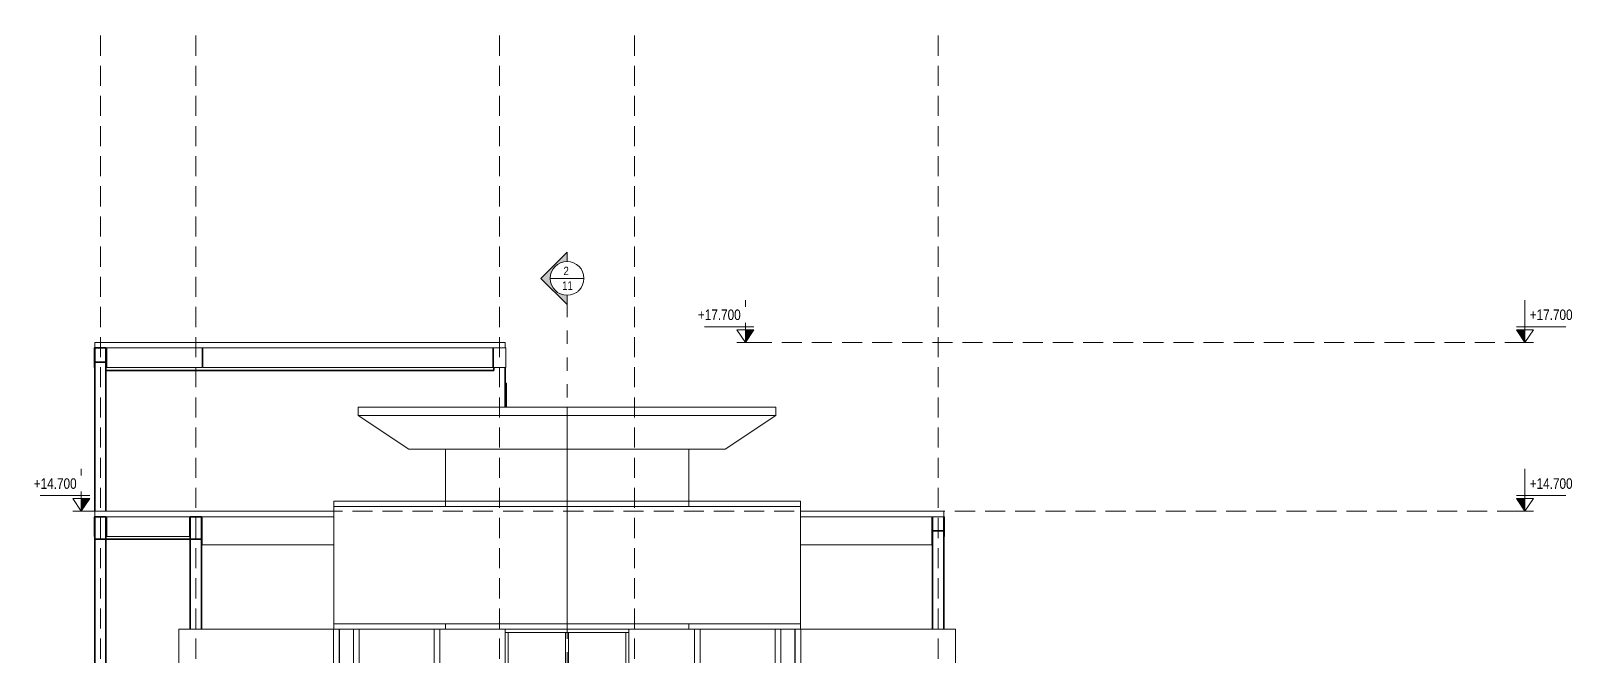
# Model space of a CAD drawing. Header units: millimetres. Extents: x -16132 to 11483, y -4520 to 23231.
# Drawn here: x -16132 to 11483, y 12128 to 23231 of the extents above; entities that cross this region are included whole.
import ezdxf

# ---------------------------------------------------------------- set-up
doc = ezdxf.new("R2010")
doc.units = ezdxf.units.MM
for name, pattern in [('Abgebrochen', [535.78125, 357.1875, -178.59375]), ('Aligning Line', [476.25, 238.125, -238.125]), ('Hidden', [535.78125, 357.1875, -178.59375])]:
    doc.linetypes.add(name, pattern=pattern)
for name, color, linetype, lineweight in [('A-DOOR', 7, 'Continuous', 25), ('A-DOOR-FRAM', 7, 'Continuous', 18), ('A-FLOR-LEVL', 7, 'Continuous', 9), ('A-GENM', 7, 'Continuous', 18), ('A-WALL', 7, 'Continuous', 35), ('G-ANNO-SYMB', 7, 'Abgebrochen', 9), ('S-BEAM', 7, 'Continuous', 18), ('S-COLS', 7, 'Continuous', 35), ('S-FNDN', 7, 'Continuous', 18), ('S-GRID', 7, 'Continuous', 9)]:
    doc.layers.add(name, color=color, linetype=linetype, lineweight=lineweight)
doc.layers.add('G-IMPT', color=7, linetype='Continuous', lineweight=18, true_color=0xffffff)
doc.styles.add('Arial', font='arial.ttf', dxfattribs={"width": 0.8, "height": 187.5})
doc.styles.add('Arial_2', font='arial.ttf', dxfattribs={"width": 0.8, "height": 150})

# ---------------------------------------------------------------- blocks, each defined once
blk = doc.blocks.new('Cua_Chong_Chay_D7_1Canh - D7_1200x2200-2407363-MẶT ĐỨNG KIẾN TRÚC TRỤC A-E')
at = {"layer": 'A-DOOR-FRAM'}
for p, q in [((-7700, 16975), (-7675, 16975)), ((-7675, 16975), (-7675, 16550))]:
    blk.add_line(p, q, dxfattribs=at)
blk = doc.blocks.new('Window_K2_Stack - Sync_3dsMax_To_Revit-2428540-MẶT ĐỨNG KIẾN TRÚC TRỤC A-E')
at = {"layer": 'G-IMPT'}
for p, q in [((-10315, 16550), (-10315, 16400)), ((-6600, 16550), (-10315, 16550)), ((-10315, 16400), (-9415, 15800)), ((-10315, 16400), (-6600, 16400)), ((-6600, 16550), (-2886, 16550)), ((-6600, 16400), (-2886, 16400)), ((-3786, 15800), (-2886, 16400)), ((-2886, 16400), (-2886, 16550)), ((-9415, 15800), (-6600, 15800)), ((-8765, 15800), (-8765, 14780)), ((-3786, 15800), (-6600, 15800)), ((-6600, 15800), (-6600, 14780)), ((-6600, 15800), (-6600, 14780)), ((-4436, 15800), (-4436, 14780)), ((-8765, 14880), (-10750, 14880)), ((-10750, 14880), (-10750, 14780)), ((-10750, 14880), (-10750, 14780)), ((-10750, 14880), (-6600, 14880)), ((-10750, 14780), (-10750, 12700)), ((-10750, 14780), (-6600, 14780)), ((-10750, 14780), (-6600, 14780)), ((-6600, 14880), (-6600, 14780)), ((-6600, 14880), (-6600, 14780)), ((-2450, 14880), (-6600, 14880)), ((-6600, 14780), (-2450, 14780)), ((-6600, 14780), (-6600, 14780)), ((-6600, 14780), (-2450, 14780)), ((-2450, 14880), (-4436, 14880)), ((-2450, 14780), (-2450, 14880)), ((-2450, 14780), (-2450, 14880)), ((-2450, 14780), (-2450, 12700)), ((-10750, 12700), (-6600, 12700)), ((-10750, 12700), (-10750, 12600)), ((-10750, 12700), (-10750, 12600)), ((-10750, 12700), (-6600, 12700)), ((-10750, 12600), (-6600, 12600)), ((-10650, 12600), (-10650, 3900)), ((-10400, 12600), (-10650, 12600)), ((-10400, 3900), (-10400, 12600)), ((-10400, 12600), (-10300, 12600)), ((-10400, 12600), (-10400, 3900)), ((-10300, 3900), (-10300, 12600)), ((-10300, 12600), (-8965, 12600)), ((-8965, 12600), (-8865, 12600)), ((-8965, 12600), (-8865, 12600)), ((-8865, 12600), (-8965, 12600)), ((-8965, 12600), (-8965, 11100)), ((-8965, 12600), (-8965, 11100)), ((-8765, 12600), (-8865, 12600)), ((-8865, 12600), (-8865, 11100)), ((-8865, 12600), (-8865, 11100)), ((-8865, 12600), (-8765, 12600)), ((-8865, 11100), (-8865, 12600)), ((-8765, 12600), (-8865, 12600)), ((-8865, 11100), (-8865, 12600)), ((-8765, 12700), (-8765, 12600)), ((-8765, 12600), (-6600, 12600)), ((-7700, 12600), (-7700, 12546)), ((-7700, 12600), (-7700, 12546)), ((-7700, 11100), (-7700, 12600)), ((-6600, 12546), (-7700, 12546)), ((-7700, 12546), (-7700, 11100)), ((-6600, 12546), (-7700, 12546)), ((-7700, 11100), (-7700, 12546)), ((-7700, 12546), (-6600, 12546)), ((-7700, 12546), (-7700, 11100)), ((-7700, 12546), (-7646, 12546)), ((-7646, 12546), (-7646, 11100)), ((-6627, 12546), (-6600, 12546)), ((-6627, 12546), (-6627, 11100)), ((-2450, 12700), (-6600, 12700)), ((-6600, 12700), (-6600, 12600)), ((-6600, 12700), (-6600, 12600)), ((-6600, 12700), (-6600, 12600)), ((-6600, 12700), (-6600, 12600)), ((-2450, 12700), (-6600, 12700)), ((-6600, 12600), (-4436, 12600)), ((-6600, 12546), (-6600, 12600)), ((-6600, 12600), (-6600, 12546)), ((-6600, 12600), (-2450, 12600)), ((-6600, 12546), (-6600, 12600)), ((-6600, 12600), (-6600, 12546)), ((-6600, 12546), (-6573, 12546)), ((-5500, 12546), (-6600, 12546)), ((-5500, 12546), (-6600, 12546)), ((-5500, 12546), (-6600, 12546)), ((-6573, 12546), (-6573, 11100)), ((-5554, 11100), (-5554, 12546)), ((-5554, 12546), (-5500, 12546)), ((-5500, 12600), (-5500, 11100)), ((-5500, 12600), (-5500, 12546)), ((-5500, 12546), (-5500, 12600)), ((-5500, 11100), (-5500, 12546)), ((-5500, 12546), (-5500, 11100)), ((-5500, 11100), (-5500, 12546)), ((-4436, 12700), (-4436, 12600)), ((-4336, 12600), (-4436, 12600)), ((-4436, 12600), (-4336, 12600)), ((-4336, 12600), (-4436, 12600)), ((-4336, 11100), (-4336, 12600)), ((-4336, 11100), (-4336, 12600)), ((-4236, 12600), (-4336, 12600)), ((-4236, 12600), (-4336, 12600)), ((-4336, 12600), (-4236, 12600)), ((-4336, 12600), (-4336, 11100)), ((-4336, 11100), (-4336, 12600)), ((-2900, 12600), (-4236, 12600)), ((-4236, 11100), (-4236, 12600)), ((-4236, 11100), (-4236, 12600)), ((-2900, 12600), (-2800, 12600)), ((-2900, 12600), (-2900, 3900)), ((-2800, 12600), (-2800, 3900)), ((-2550, 12600), (-2800, 12600)), ((-2550, 12600), (-2550, 3900)), ((-2450, 12600), (-2450, 12700)), ((-2450, 12700), (-2450, 12600))]:
    blk.add_line(p, q, dxfattribs=at)
at = {"layer": 'G-IMPT', "flags": 128}
for points in [[(-6600, 16550), (-6600, 16512), (-6600, 16475), (-6600, 16437), (-6600, 16400)], [(-6600, 16400), (-6600, 16437), (-6600, 16475), (-6600, 16512), (-6600, 16550)], [(-6600, 16400), (-6600, 16250), (-6600, 16100), (-6600, 15950), (-6600, 15800)], [(-6600, 15800), (-6600, 15950), (-6600, 16100), (-6600, 16250), (-6600, 16400)], [(-6600, 14780), (-6600, 14260), (-6600, 13740), (-6600, 13220), (-6600, 12700)], [(-6600, 12700), (-6600, 13220), (-6600, 13740), (-6600, 14260), (-6600, 14780)]]:
    blk.add_lwpolyline(points, dxfattribs=at)
blk = doc.blocks.new('Window_K2_Stack - Window_K2_Stack-2377845-MẶT ĐỨNG KIẾN TRÚC TRỤC A-E')
blk.add_blockref('Window_K2_Stack - Sync_3dsMax_To_Revit-2428540-MẶT ĐỨNG KIẾN TRÚC TRỤC A-E', (0, 0))
blk = doc.blocks.new('M_Concrete-Rectangular-Column - COT200X200-2391835-MẶT ĐỨNG KIẾN TRÚC TRỤC A-E')
at = {"layer": 'S-COLS'}
for p, q in [((-100, 14600), (-100, 12600)), ((100, 14600), (100, 12600))]:
    blk.add_line(p, q, dxfattribs=at)
blk = doc.blocks.new('M_Concrete-Rectangular-Column - COT200X200-V1-MẶT ĐỨNG KIẾN TRÚC TRỤC A-E')
at = {"layer": 'S-COLS'}
for p, q in [((-13300, 14600), (-13100, 14600)), ((-13300, 14600), (-13300, 12600)), ((-13100, 14600), (-13100, 12600))]:
    blk.add_line(p, q, dxfattribs=at)
blk = doc.blocks.new('M_Concrete-Rectangular-Column - COT200X200-V2-MẶT ĐỨNG KIẾN TRÚC TRỤC A-E')
at = {"layer": 'S-COLS'}
for p, q in [((-15000, 14600), (-14800, 14600)), ((-15000, 14600), (-15000, 11100)), ((-14800, 14600), (-14800, 11100)), ((-14800, 11100), (-15000, 11100))]:
    blk.add_line(p, q, dxfattribs=at)
blk = doc.blocks.new('M_Concrete-Rectangular-Column - COT200X200-2391841-MẶT ĐỨNG KIẾN TRÚC TRỤC A-E')
at = {"layer": 'S-COLS'}
for p, q in [((-15000, 17600), (-14800, 17600)), ((-15000, 17600), (-15000, 14700)), ((-14800, 17600), (-14800, 14700))]:
    blk.add_line(p, q, dxfattribs=at)
blk = doc.blocks.new('Test_Family - Sync_3dsMax_To_Revit-2434440-MẶT ĐỨNG KIẾN TRÚC TRỤC A-E')
at = {"layer": 'G-IMPT'}
for p, q in [((-2550, 12600), (-2545, 12600)), ((-2545, 12600), (-2445, 12600)), ((-2545, 3900), (-2545, 12600)), ((306, 12600), (-2445, 12600)), ((-2445, 12600), (-2445, 3900)), ((306, 11100), (306, 12600)), ((306, 12600), (306, 11100))]:
    blk.add_line(p, q, dxfattribs=at)
blk = doc.blocks.new('Test_Family - Test_Family-2426873-MẶT ĐỨNG KIẾN TRÚC TRỤC A-E')
blk.add_blockref('Test_Family - Sync_3dsMax_To_Revit-2434440-MẶT ĐỨNG KIẾN TRÚC TRỤC A-E', (0, 0))
blk = doc.blocks.new('Test_Family - Sync_3dsMax_To_Revit-V4-MẶT ĐỨNG KIẾN TRÚC TRỤC A-E')
at = {"layer": 'G-IMPT'}
for p, q in [((-13506, 12600), (-10755, 12600)), ((-13506, 12600), (-13506, 11100)), ((-10655, 12600), (-10755, 12600)), ((-10755, 12600), (-10755, 3900)), ((-10655, 3900), (-10655, 12600)), ((-10650, 12600), (-10655, 12600))]:
    blk.add_line(p, q, dxfattribs=at)
blk = doc.blocks.new('Test_Family - Test_Family-2434445-MẶT ĐỨNG KIẾN TRÚC TRỤC A-E')
blk.add_blockref('Test_Family - Sync_3dsMax_To_Revit-V4-MẶT ĐỨNG KIẾN TRÚC TRỤC A-E', (0, 0))
blk = doc.blocks.new('Level - 000_-1742766-MẶT ĐỨNG KIẾN TRÚC TRỤC A-E')
at = {"layer": 'A-FLOR-LEVL'}
blk.add_hatch(color=256, dxfattribs=at).paths.add_polyline_path([(10434, 4125), (10434, 3900), (10284, 4125)])
for p, q in [((10434, 3900), (10434, 4650)), ((10284, 4177), (11163, 4177)), ((10434, 3900), (10284, 4125)), ((10284, 4125), (10584, 4125)), ((10434, 4125), (10284, 4125)), ((10284, 4125), (10434, 3900)), ((10284, 3900), (10584, 3900)), ((10434, 3900), (10584, 4125)), ((10434, 3900), (10434, 4125))]:
    blk.add_line(p, q, dxfattribs=at)
blk = doc.blocks.new('Section - CAT DUNG-122916-MẶT ĐỨNG KIẾN TRÚC TRỤC A-E')
at = {"layer": 'G-ANNO-SYMB', "linetype": 'Continuous'}
h = blk.add_hatch(color=256, dxfattribs=at)
edge = h.paths.add_edge_path()
edge.add_line((-6600, -1292), (-6600, -1456))
edge.add_arc((-6600, -1756), 300, 90, 180)
edge.add_arc((-6600, -1756), 300, 180, 270)
edge.add_line((-6600, -2056), (-6600, -2219))
edge.add_line((-6600, -2219), (-7064, -1756))
edge.add_line((-7064, -1756), (-6600, -1292))
for p, q in [((-6600, -1292), (-7064, -1756)), ((-6600, -1456), (-6600, -1292)), ((-7064, -1756), (-6600, -2219)), ((-6600, -2219), (-6600, -2056))]:
    blk.add_line(p, q, dxfattribs=at)
for start, end in [(90, 270), (90, 180), (270, 90), (180, 270)]:
    blk.add_arc((-6600, -1756), 300, start, end, dxfattribs=at)

msp = doc.modelspace()

# ---------------------------------------------------------------- linework, layer by layer
at = {"layer": 'A-FLOR-LEVL', "linetype": 'Hidden'}
for p, q in [((10434, 17700), (-3430, 17700)), ((-15240, 14700), (10434, 14700))]:
    msp.add_line(p, q, dxfattribs=at)
at = {"layer": 'A-WALL'}
for p, q in [((-15000, 14700), (-15000, 17350)), ((-15000, 17350), (-14800, 17350)), ((-14800, 17350), (-14800, 17200)), ((-7900, 17200), (-14800, 17200)), ((-7900, 17200), (-7900, 17250)), ((-7700, 17250), (-7700, 16550)), ((-13087, 14200), (-15000, 14200)), ((-15000, 14200), (-15000, 11100)), ((-100, 14200), (-113, 14200)), ((-100, 14200), (-100, 14350)), ((-100, 14350), (100, 14350)), ((100, 14350), (100, 12600))]:
    msp.add_line(p, q, dxfattribs=at)
at = {"layer": 'G-ANNO-SYMB', "linetype": 'Continuous'}
msp.add_line((-6900, 18836), (-6300, 18836), dxfattribs=at)
at = {"layer": 'G-ANNO-SYMB', "linetype": 'Aligning Line'}
msp.add_line((-6600, 18386), (-6600, -1306), dxfattribs=at)
at = {"layer": 'S-BEAM'}
for p, q in [((-15010, 17600), (-15010, 17250)), ((-15000, 17600), (-15010, 17600)), ((-14790, 17250), (-14790, 17600)), ((-14787, 17250), (-14787, 17600)), ((-14787, 17600), (-13090, 17600)), ((-13090, 17600), (-13090, 17250)), ((-13077, 17250), (-13077, 17600)), ((-13077, 17600), (-7923, 17600)), ((-7923, 17600), (-7923, 17250)), ((-7910, 17600), (-7910, 17250)), ((-7690, 17600), (-7910, 17600)), ((-7690, 17250), (-7690, 17600)), ((-15010, 17250), (-15000, 17250)), ((-14800, 17250), (-14790, 17250)), ((-13090, 17250), (-14787, 17250)), ((-7923, 17250), (-13077, 17250)), ((-7910, 17250), (-7690, 17250)), ((-15010, 14600), (-15010, 14250)), ((-15000, 14600), (-15010, 14600)), ((-14790, 14250), (-14790, 14600)), ((-14787, 14250), (-14787, 14600)), ((-14787, 14600), (-13313, 14600)), ((-13313, 14600), (-13313, 14250)), ((-13310, 14600), (-13310, 14250)), ((-13090, 14250), (-13090, 14600)), ((-13087, 14100), (-13087, 14600)), ((-13087, 14600), (-10750, 14600)), ((-113, 14600), (-113, 14100)), ((-110, 14600), (-110, 14250)), ((110, 14600), (100, 14600)), ((110, 14250), (110, 14600)), ((-15010, 14250), (-15000, 14250)), ((-14800, 14250), (-14790, 14250)), ((-13313, 14250), (-14787, 14250)), ((-13310, 14250), (-13300, 14250)), ((-13100, 14250), (-13090, 14250)), ((-10750, 14100), (-13087, 14100)), ((-113, 14100), (-2450, 14100)), ((-110, 14250), (-100, 14250)), ((100, 14250), (110, 14250))]:
    msp.add_line(p, q, dxfattribs=at)
at = {"layer": 'S-FNDN'}
for p, q in [((-15000, 17700), (-7700, 17700)), ((-15000, 17700), (-15000, 17600)), ((-7700, 17700), (-7700, 17600)), ((-14787, 17600), (-15000, 17600)), ((-13077, 17600), (-13090, 17600)), ((-7910, 17600), (-7923, 17600)), ((-15000, 14700), (-10750, 14700)), ((-15000, 14700), (-15000, 14600)), ((-2450, 14700), (100, 14700)), ((100, 14700), (100, 14600)), ((-14787, 14600), (-15000, 14600)), ((-13087, 14600), (-13313, 14600)), ((100, 14600), (-2450, 14600))]:
    msp.add_line(p, q, dxfattribs=at)
at = {"layer": 'S-GRID', "linetype": 'Hidden'}
for p, q in [((-14900, -3995), (-14900, 23231)), ((-13200, -3995), (-13200, 23231)), ((-7800, -3995), (-7800, 23231)), ((-5400, -3995), (-5400, 23231)), ((0, -3995), (0, 23231))]:
    msp.add_line(p, q, dxfattribs=at)

# ---------------------------------------------------------------- block references
at = {"layer": 'A-DOOR', "lineweight": 18}
msp.add_blockref('Cua_Chong_Chay_D7_1Canh - D7_1200x2200-2407363-MẶT ĐỨNG KIẾN TRÚC TRỤC A-E', (0, 0), dxfattribs=at)
at = {"layer": 'A-FLOR-LEVL', "extrusion": (0, 0, -1)}
for p in [(-7004, 13800), (4806, 10800)]:
    msp.add_blockref('Level - 000_-1742766-MẶT ĐỨNG KIẾN TRÚC TRỤC A-E', p, dxfattribs=at)
at = {"layer": 'A-FLOR-LEVL'}
for p in [(0, 13800), (0, 10800)]:
    msp.add_blockref('Level - 000_-1742766-MẶT ĐỨNG KIẾN TRÚC TRỤC A-E', p, dxfattribs=at)
at = {"layer": 'A-GENM'}
for name in ['Test_Family - Test_Family-2434445-MẶT ĐỨNG KIẾN TRÚC TRỤC A-E', 'Test_Family - Test_Family-2426873-MẶT ĐỨNG KIẾN TRÚC TRỤC A-E']:
    msp.add_blockref(name, (0, 0), dxfattribs=at)
at = {"layer": 'G-ANNO-SYMB', "linetype": 'Continuous', "extrusion": (0, 0, -1), "rotation": 180}
msp.add_blockref('Section - CAT DUNG-122916-MẶT ĐỨNG KIẾN TRÚC TRỤC A-E', (0, 17081), dxfattribs=at)
at = {"layer": 'G-IMPT'}
msp.add_blockref('Window_K2_Stack - Window_K2_Stack-2377845-MẶT ĐỨNG KIẾN TRÚC TRỤC A-E', (0, 0), dxfattribs=at)
at = {"layer": 'S-COLS'}
for name in ['M_Concrete-Rectangular-Column - COT200X200-2391841-MẶT ĐỨNG KIẾN TRÚC TRỤC A-E', 'M_Concrete-Rectangular-Column - COT200X200-V2-MẶT ĐỨNG KIẾN TRÚC TRỤC A-E', 'M_Concrete-Rectangular-Column - COT200X200-V1-MẶT ĐỨNG KIẾN TRÚC TRỤC A-E', 'M_Concrete-Rectangular-Column - COT200X200-2391835-MẶT ĐỨNG KIẾN TRÚC TRỤC A-E']:
    msp.add_blockref(name, (0, 0), dxfattribs=at)

# ---------------------------------------------------------------- next in the draw order: texts
at = {"layer": 'A-FLOR-LEVL', "char_height": 187.5, "width": 918.73, "attachment_point": 1, "style": 'Arial', "bg_fill": 3, "box_fill_scale": 1.25, "bg_fill_color": 256, "bg_fill_true_color": 13158600, "bg_fill_transparency": 0}
for s, insert in [('+17.700', (-4275, 18284)), ('+17.700', (10518, 18284)), ('+14.700', (-16085, 15284)), ('+14.700', (10518, 15284))]:
    msp.add_mtext(s, dxfattribs=dict(at, insert=insert))
at = {"layer": 'G-ANNO-SYMB', "linetype": 'Continuous', "insert": (-6663, 19044), "char_height": 150, "width": 115.44, "attachment_point": 1, "style": 'Arial_2', "bg_fill": 3, "box_fill_scale": 1.25, "bg_fill_color": 256, "bg_fill_true_color": 13158600, "bg_fill_transparency": 0}
msp.add_mtext('2', dxfattribs=at)

# ---------------------------------------------------------------- next in the draw order: texts
at = {"layer": 'A-FLOR-LEVL', "char_height": 187.5, "width": 918.73, "attachment_point": 1, "style": 'Arial', "bg_fill": 3, "box_fill_scale": 1.25, "bg_fill_color": 256, "bg_fill_true_color": 13158600, "bg_fill_transparency": 0}
for s, insert in [('+17.700', (-4275, 18284)), ('+17.700', (10518, 18284)), ('+14.700', (-16085, 15284)), ('+14.700', (10518, 15284))]:
    msp.add_mtext(s, dxfattribs=dict(at, insert=insert))
at = {"layer": 'G-ANNO-SYMB', "linetype": 'Continuous', "insert": (-6686, 18783), "char_height": 150, "width": 230.89, "attachment_point": 1, "style": 'Arial_2', "bg_fill": 3, "box_fill_scale": 1.25, "bg_fill_color": 256, "bg_fill_true_color": 13158600, "bg_fill_transparency": 0}
msp.add_mtext('11', dxfattribs=at)

doc.saveas('drawing.dxf')
